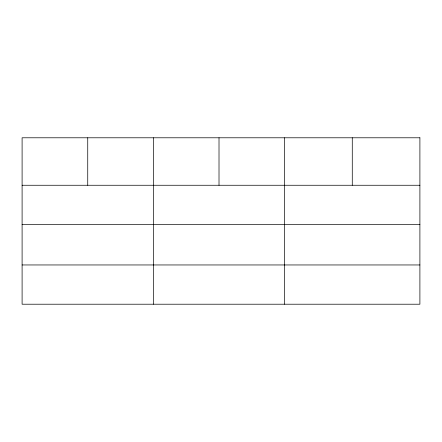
<?xml version="1.0" encoding="UTF-8"?>
<svg xmlns="http://www.w3.org/2000/svg" width="442" height="442" viewBox="0 0 442 442"><rect width="100%" height="100%" fill="white"/><g stroke="black" fill="none" stroke-linecap="round" stroke-linejoin="round"><path stroke-width="0.66" d="M22.1 185.259L419.9 185.259M22.1 224.514L419.9 224.514M22.1 264.957L419.9 264.957M352.274 137.788L352.274 185.259M284.648 137.788L284.648 304.212M219.011 137.788L219.011 185.259M153.374 137.788L153.374 304.212M87.737 137.788L87.737 185.259M419.9 137.788L22.1 137.788L22.1 304.212L419.9 304.212L419.9 137.788"/></g></svg>
